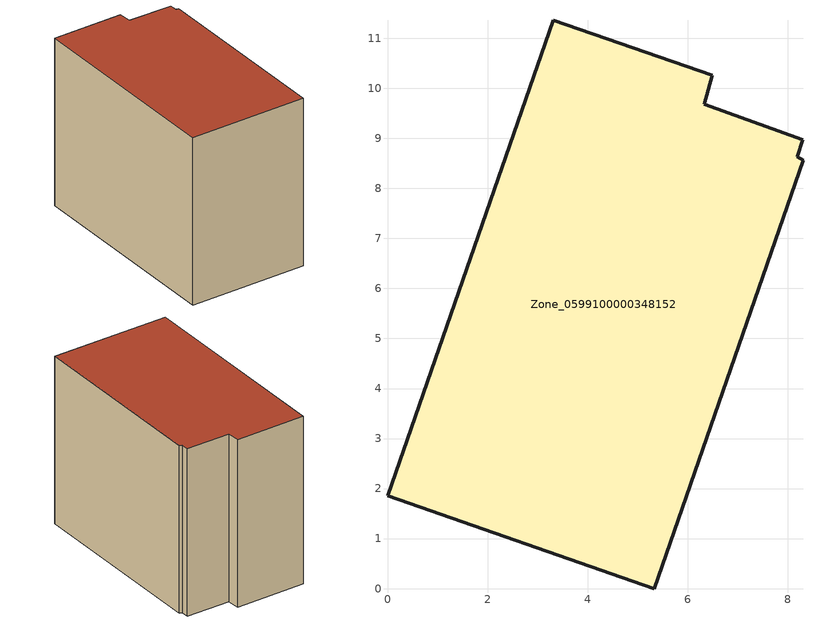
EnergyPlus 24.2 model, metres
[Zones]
Zone_0599100000348152
 floor ground (C_G): 0,1.86 3.31,11.36 6.49,10.26 6.33,9.68 8.3,8.97 8.19,8.63 8.3,8.56 5.33,0 z0
 wall outside (C_F): 3.31,11.36 0,1.86 5.33,0 8.3,8.56 8.19,8.63 8.3,8.97 6.33,9.68 6.49,10.26 3.31,11.36 z0:8.14
 roof outside (C_R): 8.3,8.56 8.19,8.63 8.3,8.97 6.33,9.68 6.49,10.26 3.31,11.36 0,1.86 5.33,0 z8.14
[BUILDING]
Pand.0599100000348152: North Axis=0; Terrain=City; Loads Convergence Tolerance Value=0.04; Temperature Convergence Tolerance Value=0.4; Solar Distribution=FullExterior; Maximum Number of Warmup Days=25; Minimum Number of Warmup Days=1
[Site:Location]
Rotterdam.The.Hague.AP_ZH_NLD Design_Conditions: Latitude=51.96; Longitude=4.45; Time Zone=1; Elevation=-4.5
[SITE:GROUNDTEMPERATURE:BUILDINGSURFACE]
18, 18, 18, 18, 18, 18, 18, 18, 18, 18, 18, 18
[MATERIAL] Thermal Absorptance=0.9; Solar Absorptance=0.7; Visible Absorptance=0.7
Name | Roughness | Thickness | Conductivity | Density | Specific Heat
G.TC.1992-2005 | MediumSmooth | 0.15 | 0.06 | 540 | 1210
F.TC.1992-2005 | Rough | 0.3 | 0.12 | 1920 | 840
R.TC.1992-2005 | MediumRough | 0.2 | 0.08 | 1500 | 1000
[CONSTRUCTION]
C_G: G.TC.1992-2005
C_F: F.TC.1992-2005
C_R: R.TC.1992-2005
[ZONE]
Zone_0599100000348152: Type=1; Multiplier=1; Ceiling Height=Autocalculate; Volume=Autocalculate; Floor Area=autocalculate; Part of Total Floor Area=Yes
[ZONEINFILTRATION:DESIGNFLOWRATE]
Infil_Zone_0599100000348152: Zone or ZoneList or Space or SpaceList=Zone_0599100000348152; Schedule=AlwaysOn; Design Flow Rate Calculation Method=Flow/Area; Flow Rate per Floor Area=0.0015; Constant Term Coefficient=1; Temperature Term Coefficient=0; Velocity Term Coefficient=0; Velocity Squared Term Coefficient=0
[HVACTEMPLATE:ZONE:IDEALLOADSAIRSYSTEM]
Zone_0599100000348152: Maximum Heating Supply Air Temperature=50; Minimum Cooling Supply Air Temperature=13; Maximum Heating Supply Air Humidity Ratio=0.0156; Minimum Cooling Supply Air Humidity Ratio=0.0077; Heating Limit=NoLimit; Cooling Limit=NoLimit; Dehumidification Control Type=ConstantSensibleHeatRatio; Cooling Sensible Heat Ratio=0.7; Dehumidification Setpoint=60; Humidification Control Type=None; Humidification Setpoint=30; Outdoor Air Method=None; Outdoor Air Flow Rate per Person=0.00944; Outdoor Air Flow Rate per Zone Floor Area=0; Outdoor Air Flow Rate per Zone=0; Demand Controlled Ventilation Type=None; Outdoor Air Economizer Type=NoEconomizer; Heat Recovery Type=None; Sensible Heat Recovery Effectiveness=0.7; Latent Heat Recovery Effectiveness=0.65
[ZONECONTROL:THERMOSTAT]
ThermostatControl_Zone_0599100000348152: Zone or ZoneList=Zone_0599100000348152; Control Type Schedule=DualSetpointControlType; Control 1=Thermostat_Zone_0599100000348152; Temperature Difference Between Cutout And Setpoint=0
[THERMOSTATSETPOINT:DUALSETPOINT]
Thermostat_Zone_0599100000348152: Heating Setpoint Temperature Schedule=HeatingSetpoint_Zone_0599100000348152; Cooling Setpoint Temperature Schedule=CoolingSetpoint_Zone_0599100000348152
[SCHEDULE:COMPACT]
HeatingSetpoint_Zone_0599100000348152: Through: 12/31, For: AllDays, Until: 24:00, 21
CoolingSetpoint_Zone_0599100000348152: Through: 12/31, For: AllDays, Until: 24:00, 24
DualSetpointControlType: Through: 12/31, For: AllDays, Until: 24:00, 4
AlwaysOn: Through: 12/31, For: AllDays, Until: 24:00, 1
